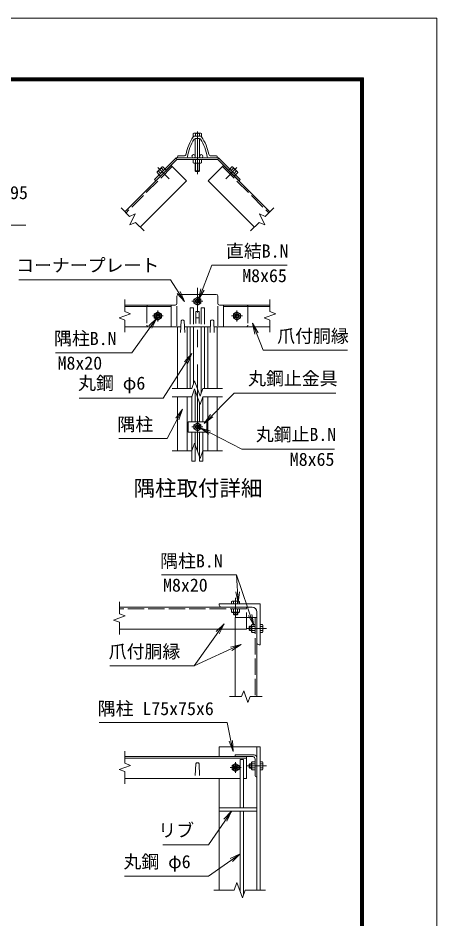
# Model space of a CAD drawing. Units: millimetres, scale not verified. Extents: x -4200 to 4200, y -2970 to 2970.
# Drawn here: x 2664 to 4200, y -336 to 2970 of the extents above; entities that cross this region are included whole.
import ezdxf
from ezdxf.enums import TextEntityAlignment as Align

# ---------------------------------------------------------------- set-up
doc = ezdxf.new("R2010")
doc.units = ezdxf.units.MM
doc.header["$LTSCALE"] = 10
doc.linetypes.add('DASHED', pattern=[7.5, 6, -1.5])
doc.linetypes.add('USER1', pattern=[50.8, 31.75, -6.35, 6.35, -6.35])
for name, color, linetype, lineweight in [('0-0_D-STR1', 1, 'Continuous', 18), ('0-1_D-BMK', 2, 'USER1', 13), ('0-2_D-STR-DIM', 7, 'Continuous', 13), ('0-3_D-STR3', 3, 'Continuous', 13), ('0-6_D-STR-TXT', 7, 'Continuous', 13), ('0-7_0', 7, 'Continuous', 18), ('0-B_D-TTL', 7, 'Continuous', 18)]:
    doc.layers.add(name, color=color, linetype=linetype, lineweight=lineweight)
doc.layers.add('0-8_D-TTL-TXT', color=7, linetype='Continuous')
doc.styles.add('ＭＳ ゴシック', font='')
doc.styles.get('ＭＳ ゴシック').set_extended_font_data('MS Gothic')

# ---------------------------------------------------------------- blocks, each defined once
blk = doc.blocks.new('_Open')
at = {"layer": '0-7_0'}
blk.add_line((-10, 1.667), (0, 0), dxfattribs=at)
blk.add_lwpolyline([(-10, -1.667), (0, 0), (-10, 0)], dxfattribs=at)

msp = doc.modelspace()

# ---------------------------------------------------------------- linework, layer by layer
at = {"layer": '0-0_D-STR1'}
for p, q in [((3310.25, 2536.76), (3332.53, 2536.76)), ((3313.25, 2527.76), (3328.85, 2527.76)), ((3248.39, 2460.76), (3248.39, 2456.76)), ((3248.39, 2460.76), (3248.39, 2456.76)), ((3280.45, 2456.76), (3248.39, 2456.76)), ((3271.9, 2463.76), (3251.39, 2463.76)), ((3362.33, 2456.76), (3394.39, 2456.76)), ((3370.88, 2463.76), (3391.39, 2463.76)), ((3394.39, 2460.76), (3394.39, 2456.76)), ((3225.18, 2429.15), (3055.47, 2259.44)), ((3225.18, 2429.15), (3281.75, 2372.58)), ((3417.6, 2429.15), (3587.31, 2259.44)), ((3281.75, 2372.58), (3112.04, 2202.87)), ((3055.29, 1916.98), (3225.18, 1916.98)), ((3055.29, 1910.98), (3225.18, 1910.98)), ((3225.18, 1916.98), (3225.18, 1836.98)), ((3417.6, 1916.98), (3417.6, 1836.98)), ((3587.49, 1916.98), (3417.6, 1916.98)), ((3587.49, 1910.98), (3417.6, 1910.98)), ((3261.39, 1858.73), (3259.89, 1815.73)), ((3273.39, 1858.73), (3274.89, 1815.73)), ((3369.39, 1858.73), (3367.89, 1815.73)), ((3381.39, 1858.73), (3382.89, 1815.73)), ((3055.29, 1836.98), (3225.18, 1836.98)), ((3248.39, 1610.72), (3248.39, 1836.98)), ((3283.39, 1610.72), (3283.39, 1836.98)), ((3359.39, 1610.72), (3359.39, 1836.98)), ((3394.39, 1610.72), (3394.39, 1836.98)), ((3587.49, 1836.98), (3417.6, 1836.98)), ((3248.39, 1381.76), (3248.39, 1580.72)), ((3283.39, 1381.76), (3283.39, 1580.72)), ((3359.39, 1381.76), (3359.39, 1580.72)), ((3394.39, 1381.76), (3394.39, 1580.72)), ((3501.37, 808.23), (3035.37, 808.23)), ((3401.37, 816.23), (3401.37, 820.23)), ((3551.37, 820.23), (3401.37, 820.23)), ((3522.37, 808.23), (3409.37, 808.23)), ((3551.37, 670.23), (3551.37, 820.23)), ((3459.37, 770.23), (3539.37, 770.23)), ((3459.37, 770.23), (3459.37, 480.23)), ((3539.37, 678.23), (3539.37, 791.23)), ((3539.37, 770.23), (3539.37, 480.23)), ((3459.37, 728.23), (3035.37, 728.23)), ((3551.37, 670.23), (3547.37, 670.23)), ((3401.37, 260.06), (3401.37, 296.06)), ((3401.37, 296.06), (3551.37, 296.06)), ((3529.37, 266.06), (3459.37, 266.06)), ((3459.37, 264.06), (3459.37, 266.06)), ((3539.37, 296.06), (3539.37, -229.94)), ((3551.37, 296.06), (3551.37, -229.94)), ((3501.37, 260.06), (3055.37, 260.06)), ((3501.37, 254.06), (3055.37, 254.06)), ((3315.37, 233.8), (3313.87, 190.8)), ((3327.37, 233.8), (3328.87, 190.8)), ((3524.37, 260.06), (3463.37, 260.06)), ((3501.37, 180.06), (3501.37, 260.06)), ((3533.37, 190.06), (3533.37, 251.06)), ((3539.37, 186.06), (3539.37, 256.06)), ((3478.64, 180.06), (3055.37, 180.06)), ((3401.37, -229.94), (3401.37, 180.06)), ((3501.37, 180.06), (3490.64, 180.06)), ((3537.37, 186.06), (3539.37, 186.06)), ((3401.37, 72.06), (3539.37, 72.06)), ((3401.37, 60.06), (3539.37, 60.06))]:
    msp.add_line(p, q, dxfattribs=at)
at = {"layer": '0-0_D-STR1', "linetype": 'DASHED'}
for p, q in [((3229.42, 2424.9), (3059.71, 2255.2)), ((3413.36, 2424.9), (3583.07, 2255.2)), ((3501.37, 802.23), (3035.37, 802.23)), ((3501.37, 728.23), (3501.37, 808.23)), ((3533.37, 770.23), (3533.37, 480.23)), ((3501.37, 728.23), (3459.37, 728.23))]:
    msp.add_line(p, q, dxfattribs=at)
at = {"layer": '0-0_D-STR1'}
msp.add_lwpolyline([(3417.6, 2429.15), (3361.03, 2372.58), (3530.74, 2202.87)], dxfattribs=at)
for centre, radius, start, end in [((3457.3, 2435.06), 181, 146.67148, 168.8028), ((3451.39, 2435.16), 168, 147.4916, 171.15527), ((3310.25, 2531.76), 5, 90, 146.67148), ((3313.93, 2522.76), 5, 90, 147.4916), ((3328.85, 2522.76), 5, 32.5084, 90), ((3332.53, 2531.76), 5, 33.32852, 90), ((3191.39, 2435.16), 168, 8.84473, 32.5084), ((3185.48, 2435.06), 181, 11.1972, 33.32852), ((3251.39, 2460.76), 3, 90, 180), ((3271.9, 2471.76), 8, 270, 348.8028), ((3280.45, 2461.76), 5, 270, 351.15527), ((3362.33, 2461.76), 5, 188.84473, 270), ((3370.88, 2471.76), 8, 191.1972, 270), ((3391.39, 2460.76), 3, 0, 90), ((3267.39, 1856.23), 6.5, 22.61986, 157.38014), ((3375.39, 1856.23), 6.5, 22.61986, 157.38014), ((3409.37, 816.23), 8, 180, 270), ((3522.37, 791.23), 17, 0, 90), ((3547.37, 678.23), 8, 180, 270), ((3529.37, 256.06), 10, 0, 90), ((3321.37, 231.3), 6.5, 22.61986, 157.38014), ((3463.37, 264.06), 4, 180, 270), ((3524.37, 251.06), 9, 0, 90), ((3537.37, 190.06), 4, 180, 270)]:
    msp.add_arc(centre, radius, start, end, dxfattribs=at)
at = {"layer": '0-1_D-BMK'}
for p, q in [((3321.39, 2553.5), (3321.39, 2397.12)), ((3176.14, 2421.61), (3217.64, 2380.11)), ((3466.64, 2421.61), (3425.14, 2380.11)), ((3321.39, 1381.76), (3321.39, 1979.71)), ((3341.39, 1930.98), (3301.39, 1930.98)), ((3176.39, 1896.98), (3176.39, 1856.98)), ((3466.39, 1896.98), (3466.39, 1856.98)), ((3196.39, 1876.98), (3156.39, 1876.98)), ((3446.39, 1876.98), (3486.39, 1876.98)), ((3341.39, 1469.91), (3301.39, 1469.91)), ((3461.37, 773.23), (3461.37, 843.23)), ((3504.37, 730.23), (3574.37, 730.23)), ((3461.37, 200.06), (3461.37, 240.06)), ((3481.37, 220.06), (3441.37, 220.06)), ((3504.37, 226.06), (3574.37, 226.06)), ((3563.37, 226.06), (3527.37, 226.06))]:
    msp.add_line(p, q, dxfattribs=at)
at = {"layer": '0-2_D-STR-DIM'}
for p, q in [((3041.33, 2273.58), (3072.87, 2242.04)), ((3072.87, 2242.04), (3093.26, 2251.55)), ((3093.26, 2251.55), (3074.25, 2210.76)), ((3601.45, 2273.58), (3569.91, 2242.04)), ((3074.25, 2210.76), (3094.64, 2220.27)), ((3094.64, 2220.27), (3126.18, 2188.73)), ((3548.14, 2220.27), (3516.6, 2188.73)), ((3055.29, 1937.24), (3055.29, 1892.63)), ((3587.49, 1937.24), (3587.49, 1892.63)), ((3608.64, 1884.93), (3566.35, 1869.54)), ((3587.49, 1892.63), (3608.64, 1884.93)), ((3055.29, 1861.85), (3055.29, 1817.24)), ((3566.35, 1869.54), (3587.49, 1861.85)), ((3587.49, 1861.85), (3587.49, 1817.24)), ((3229.39, 1610.72), (3300.87, 1610.72)), ((3300.87, 1580.72), (3311.13, 1608.92)), ((3311.13, 1608.92), (3331.65, 1552.53)), ((3341.91, 1610.72), (3413.39, 1610.72)), ((3229.39, 1580.72), (3300.87, 1580.72)), ((3331.65, 1552.53), (3341.91, 1580.72)), ((3341.91, 1580.72), (3413.39, 1580.72)), ((3300.87, 1381.76), (3311.13, 1409.95)), ((3311.13, 1409.95), (3331.65, 1353.57)), ((3229.39, 1381.76), (3300.87, 1381.76)), ((3331.65, 1353.57), (3341.91, 1381.76)), ((3341.91, 1381.76), (3413.39, 1381.76)), ((3035.37, 828.49), (3035.37, 783.88)), ((3035.37, 753.09), (3035.37, 708.49)), ((3483.72, 480.23), (3491.42, 501.37)), ((3491.42, 501.37), (3506.81, 459.08)), ((3439.11, 480.23), (3483.72, 480.23)), ((3506.81, 459.08), (3514.5, 480.23)), ((3514.5, 480.23), (3559.11, 480.23)), ((3055.37, 280.32), (3055.37, 235.71)), ((3055.37, 204.93), (3055.37, 160.32)), ((3455.85, -229.94), (3381.37, -229.94)), ((3571.37, -229.94), (3496.89, -229.94))]:
    msp.add_line(p, q, dxfattribs=at)
for points in [[(3569.91, 2242.04), (3549.52, 2251.55), (3568.53, 2210.76), (3548.14, 2220.27)], [(3055.29, 1892.63), (3076.43, 1884.93), (3034.14, 1869.54), (3055.29, 1861.85)], [(3300.87, 1610.72), (3311.13, 1638.92), (3331.65, 1582.53), (3341.91, 1610.72)], [(3035.37, 783.88), (3056.52, 776.18), (3014.23, 760.79), (3035.37, 753.09)], [(3055.37, 235.71), (3076.52, 228.01), (3034.23, 212.62), (3055.37, 204.93)], [(3496.89, -229.94), (3486.63, -258.13), (3466.11, -201.75), (3455.85, -229.94)]]:
    msp.add_lwpolyline(points, dxfattribs=at)
at = {"layer": '0-3_D-STR3'}
for p, q in [((3308.79, 2547.36), (3306.38, 2545.97)), ((3306.38, 2536.76), (3306.38, 2545.97)), ((3333.99, 2547.36), (3308.79, 2547.36)), ((3313.88, 2536.76), (3313.88, 2545.97)), ((3328.9, 2536.76), (3328.9, 2545.97)), ((3333.99, 2547.36), (3336.4, 2545.97)), ((3336.4, 2536.76), (3336.4, 2545.97)), ((3336.4, 2536.76), (3306.38, 2536.76)), ((3313.39, 2527.73), (3313.39, 2456.76)), ((3329.39, 2527.73), (3329.39, 2456.76)), ((3243.74, 2456.76), (3164.08, 2377.1)), ((3246.39, 2450.36), (3168.61, 2372.58)), ((3246.39, 2450.36), (3243.74, 2456.76)), ((3243.74, 2456.76), (3399.04, 2456.76)), ((3246.39, 2450.36), (3396.39, 2450.36)), ((3306.38, 2450.36), (3306.38, 2438.81)), ((3306.38, 2450.36), (3336.4, 2450.36)), ((3313.88, 2450.36), (3313.88, 2438.81)), ((3328.9, 2450.36), (3328.9, 2438.81)), ((3336.4, 2450.36), (3336.4, 2438.81)), ((3396.39, 2450.36), (3399.04, 2456.76)), ((3396.39, 2450.36), (3474.17, 2372.58)), ((3399.04, 2456.76), (3478.7, 2377.1)), ((3192.01, 2423.42), (3174.34, 2405.74)), ((3197.67, 2410.7), (3189.51, 2418.86)), ((3194.81, 2424.17), (3192.01, 2423.42)), ((3202.98, 2416), (3194.81, 2424.17)), ((3202.97, 2415.99), (3207.5, 2411.47)), ((3306.38, 2438.81), (3308.89, 2437.36)), ((3308.89, 2437.36), (3333.89, 2437.36)), ((3313.39, 2437.36), (3313.39, 2409.16)), ((3314.89, 2437.36), (3314.89, 2407.66)), ((3327.89, 2437.36), (3327.89, 2407.66)), ((3329.39, 2437.36), (3329.39, 2409.16)), ((3336.4, 2438.81), (3333.89, 2437.36)), ((3439.81, 2415.99), (3435.28, 2411.47)), ((3439.81, 2415.99), (3435.28, 2411.47)), ((3439.8, 2416), (3447.97, 2424.17)), ((3445.11, 2410.7), (3453.27, 2418.86)), ((3447.97, 2424.17), (3450.77, 2423.42)), ((3450.77, 2423.42), (3468.44, 2405.74)), ((3187.06, 2400.08), (3178.89, 2408.25)), ((3181.76, 2394.78), (3186.29, 2390.26)), ((3326.99, 2406.76), (3315.79, 2406.76)), ((3329.39, 2409.16), (3326.99, 2406.76)), ((3455.72, 2400.08), (3463.89, 2408.25)), ((3461.02, 2394.78), (3456.49, 2390.26)), ((3461.02, 2394.78), (3456.49, 2390.26)), ((3461.03, 2394.77), (3469.19, 2402.94)), ((3469.19, 2402.94), (3468.44, 2405.74)), ((3168.61, 2372.58), (3164.08, 2377.1)), ((3474.17, 2372.58), (3478.7, 2377.1)), ((3252.39, 1955.98), (3390.39, 1955.98)), ((3246.39, 1949.98), (3246.39, 1922.98)), ((3396.39, 1949.98), (3396.39, 1922.98)), ((3142.39, 1916.98), (3240.39, 1916.98)), ((3176.39, 1891.99), (3163.39, 1884.48)), ((3163.39, 1884.48), (3163.39, 1869.47)), ((3189.39, 1884.48), (3176.39, 1891.99)), ((3189.39, 1869.47), (3189.39, 1884.48)), ((3246.39, 1840.98), (3246.39, 1912.98)), ((3327.39, 1892.98), (3327.39, 1848.92)), ((3396.39, 1840.98), (3396.39, 1913.17)), ((3402.39, 1916.98), (3500.39, 1916.98)), ((3163.39, 1869.47), (3176.39, 1861.96)), ((3176.39, 1861.96), (3189.39, 1869.47)), ((3327.39, 1870.32), (3315.39, 1870.32)), ((3142.39, 1836.98), (3260.63, 1836.98)), ((3274.15, 1836.98), (3368.63, 1836.98)), ((3295.39, 1836.98), (3295.39, 1610.72)), ((3307.39, 1836.98), (3307.39, 1628.64)), ((3335.39, 1836.98), (3335.39, 1592.81)), ((3347.39, 1836.98), (3347.39, 1610.72)), ((3382.15, 1836.98), (3500.39, 1836.98)), ((3313.39, 1602.7), (3313.39, 1488.91)), ((3301.39, 1582.16), (3301.39, 1488.91)), ((3329.39, 1558.75), (3329.39, 1488.91)), ((3341.39, 1579.29), (3341.39, 1488.91)), ((3286.99, 1488.91), (3355.79, 1488.91)), ((3286.99, 1488.91), (3286.99, 1450.91)), ((3355.79, 1488.91), (3355.79, 1450.91)), ((3286.99, 1450.91), (3355.79, 1450.91)), ((3301.39, 1450.91), (3301.39, 1343.51)), ((3313.39, 1450.91), (3313.39, 1343.51)), ((3329.39, 1450.91), (3329.39, 1343.51)), ((3341.39, 1450.91), (3341.39, 1343.51)), ((3301.39, 1343.51), (3313.39, 1343.51)), ((3329.39, 1343.51), (3341.39, 1343.51)), ((3448.77, 830.83), (3446.36, 829.43)), ((3446.36, 820.23), (3446.36, 829.43)), ((3473.97, 830.83), (3448.77, 830.83)), ((3453.87, 820.23), (3453.87, 829.43)), ((3468.88, 820.23), (3468.88, 829.43)), ((3473.97, 830.83), (3476.38, 829.43)), ((3476.38, 820.23), (3476.38, 829.43)), ((3476.38, 820.23), (3446.36, 820.23)), ((3446.36, 802.23), (3446.36, 790.68)), ((3446.36, 802.23), (3476.38, 802.23)), ((3453.87, 802.23), (3453.87, 790.68)), ((3468.88, 802.23), (3468.88, 790.68)), ((3476.38, 802.23), (3476.38, 790.68)), ((3446.36, 790.68), (3448.87, 789.23)), ((3448.87, 789.23), (3473.87, 789.23)), ((3453.37, 789.23), (3453.37, 782.63)), ((3454.87, 789.23), (3454.87, 781.13)), ((3466.97, 780.23), (3455.77, 780.23)), ((3469.37, 782.63), (3466.97, 780.23)), ((3467.87, 789.23), (3467.87, 781.13)), ((3469.37, 789.23), (3469.37, 782.63)), ((3476.38, 790.68), (3473.87, 789.23)), ((3513.77, 738.23), (3511.37, 735.83)), ((3511.37, 735.83), (3511.37, 724.63)), ((3520.37, 736.73), (3512.27, 736.73)), ((3513.77, 738.23), (3513.77, 722.23)), ((3520.37, 738.23), (3513.77, 738.23)), ((3520.37, 717.73), (3520.37, 742.73)), ((3533.37, 737.73), (3521.82, 737.73)), ((3533.37, 715.21), (3533.37, 745.24)), ((3551.37, 745.24), (3560.58, 745.24)), ((3551.37, 745.24), (3551.37, 715.21)), ((3551.37, 737.73), (3560.58, 737.73)), ((3561.97, 742.83), (3560.58, 745.24)), ((3561.97, 742.83), (3561.97, 717.63)), ((3513.77, 722.23), (3511.37, 724.63)), ((3520.37, 723.73), (3512.27, 723.73)), ((3520.37, 722.23), (3513.77, 722.23)), ((3533.37, 722.72), (3521.82, 722.72)), ((3551.37, 722.72), (3560.58, 722.72)), ((3551.37, 715.21), (3560.58, 715.21)), ((3561.97, 717.63), (3560.58, 715.21)), ((3478.64, 250.06), (3478.64, 72.06)), ((3490.64, 250.06), (3478.64, 250.06)), ((3490.64, 250.06), (3490.64, 72.06)), ((3513.77, 234.06), (3511.37, 231.66)), ((3511.37, 231.66), (3511.37, 220.46)), ((3520.37, 232.56), (3512.27, 232.56)), ((3520.37, 234.06), (3513.77, 234.06)), ((3521.82, 241.07), (3520.37, 238.56)), ((3520.37, 213.56), (3520.37, 238.56)), ((3533.37, 241.07), (3521.82, 241.07)), ((3533.37, 233.56), (3521.82, 233.56)), ((3533.37, 211.04), (3533.37, 241.07)), ((3551.37, 241.07), (3551.37, 211.04)), ((3551.37, 241.07), (3560.58, 241.07)), ((3551.37, 233.56), (3560.58, 233.56)), ((3561.97, 238.66), (3560.58, 241.07)), ((3561.97, 238.66), (3561.97, 213.46)), ((3520.37, 219.56), (3512.27, 219.56)), ((3520.37, 218.06), (3513.77, 218.06)), ((3521.82, 211.04), (3520.37, 213.56)), ((3533.37, 218.55), (3521.82, 218.55)), ((3533.37, 211.04), (3521.82, 211.04)), ((3551.37, 218.55), (3560.58, 218.55)), ((3551.37, 211.04), (3560.58, 211.04)), ((3561.97, 213.46), (3560.58, 211.04)), ((3478.64, 60.06), (3478.64, -236.17)), ((3490.64, 60.06), (3490.64, -247.13))]:
    msp.add_line(p, q, dxfattribs=at)
at = {"layer": '0-3_D-STR3', "linetype": 'DASHED'}
for p, q in [((3136.39, 1910.98), (3136.39, 1842.98)), ((3295.39, 1906.98), (3295.39, 1836.98)), ((3295.39, 1906.98), (3307.39, 1906.98)), ((3307.39, 1906.98), (3307.39, 1836.98)), ((3347.39, 1906.98), (3335.39, 1906.98)), ((3335.39, 1906.98), (3335.39, 1836.98)), ((3347.39, 1906.98), (3347.39, 1836.98)), ((3506.39, 1910.98), (3506.39, 1842.98))]:
    msp.add_line(p, q, dxfattribs=at)
at = {"layer": '0-3_D-STR3'}
for points in [[(3181.75, 2394.77), (3173.59, 2402.94), (3174.34, 2405.74)], [(3329.39, 2409.16), (3313.39, 2409.16), (3315.79, 2406.76)], [(3327.39, 1892.98), (3315.39, 1892.98), (3315.39, 1848.92)], [(3469.37, 782.63), (3453.37, 782.63), (3455.77, 780.23)], [(3533.37, 745.24), (3521.82, 745.24), (3520.37, 742.73)], [(3533.37, 715.21), (3521.82, 715.21), (3520.37, 717.73)], [(3513.77, 234.06), (3513.77, 218.06), (3511.37, 220.46)]]:
    msp.add_lwpolyline(points, dxfattribs=at)
for points in [[(3334.39, 1938.48), (3321.39, 1945.99), (3308.39, 1938.48), (3308.39, 1923.47), (3321.39, 1915.96), (3334.39, 1923.47)], [(3453.39, 1884.48), (3466.39, 1891.99), (3479.39, 1884.48), (3479.39, 1869.47), (3466.39, 1861.96), (3453.39, 1869.47)], [(3334.39, 1477.41), (3321.39, 1484.92), (3308.39, 1477.41), (3308.39, 1462.4), (3321.39, 1454.9), (3334.39, 1462.4)], [(3474.37, 227.56), (3461.37, 235.07), (3448.37, 227.56), (3448.37, 212.55), (3461.37, 205.04), (3474.37, 212.55)]]:
    msp.add_lwpolyline(points, close=True, dxfattribs=at)
for centre, radius in [((3307.39, 2462.76), 6), ((3335.39, 2462.76), 6), ((3321.39, 1930.98), 12.5), ((3321.39, 1930.98), 8), ((3321.39, 1930.98), 5.6), ((3176.39, 1876.98), 12.5), ((3176.39, 1876.98), 8), ((3466.39, 1876.98), 12.5), ((3466.39, 1876.98), 8), ((3176.39, 1876.98), 5.6), ((3466.39, 1876.98), 5.6), ((3321.39, 1469.91), 12.5), ((3321.39, 1469.91), 8), ((3321.39, 1469.91), 5.6), ((3461.37, 220.06), 12.5), ((3461.37, 220.06), 8), ((3461.37, 220.06), 5.6)]:
    msp.add_circle(centre, radius, dxfattribs=at)
for centre, radius, start, end in [((3310.13, 2540.48), 6.64, 55.61585, 124.38415), ((3321.39, 2522.29), 24.84, 72.4121, 107.5879), ((3332.65, 2540.48), 6.64, 55.61585, 124.38415), ((3200.94, 2396.81), 24.84, 117.4121, 152.5879), ((3196.04, 2417.64), 6.64, 100.61585, 169.38416), ((3310.13, 2444.29), 6.64, 235.61585, 304.38416), ((3321.39, 2462.49), 24.84, 252.4121, 287.5879), ((3332.65, 2444.29), 6.64, 235.61586, 304.38414), ((3446.74, 2417.64), 6.64, 10.61584, 79.38415), ((3441.84, 2396.81), 24.84, 27.4121, 62.5879), ((3180.12, 2401.72), 6.64, 100.61586, 169.38414), ((3462.66, 2401.72), 6.64, 10.61586, 79.38414), ((3252.39, 1949.98), 6, 90, 180), ((3390.39, 1949.98), 6, 0, 90), ((3240.39, 1922.98), 6, 270, 0), ((3402.39, 1922.98), 6, 180, 270), ((3450.12, 823.95), 6.64, 55.61585, 124.38415), ((3461.37, 805.76), 24.84, 72.4121, 107.5879), ((3472.63, 823.95), 6.64, 55.61585, 124.38415), ((3450.12, 796.16), 6.64, 235.61585, 304.38416), ((3461.37, 814.35), 24.84, 252.4121, 287.5879), ((3472.63, 796.16), 6.64, 235.61586, 304.38414), ((3527.31, 741.48), 6.64, 145.61586, 214.38414), ((3545.5, 730.23), 24.84, 162.4121, 197.5879), ((3555.1, 741.48), 6.64, 325.61585, 34.38415), ((3536.9, 730.23), 24.84, 342.4121, 17.5879), ((3527.31, 718.97), 6.64, 145.61584, 214.38415), ((3555.1, 718.97), 6.64, 325.61585, 34.38415), ((3527.31, 237.31), 6.64, 145.61586, 214.38414), ((3545.5, 226.06), 24.84, 162.4121, 197.5879), ((3555.1, 237.31), 6.64, 325.61585, 34.38415), ((3536.9, 226.06), 24.84, 342.4121, 17.5879), ((3527.31, 214.8), 6.64, 145.61584, 214.38415), ((3555.1, 214.8), 6.64, 325.61585, 34.38415)]:
    msp.add_arc(centre, radius, start, end, dxfattribs=at)
at = {"layer": '0-3_D-STR3', "linetype": 'DASHED'}
for centre, start, end in [((3142.39, 1910.98), 90, 180), ((3500.39, 1910.98), 0, 90), ((3142.39, 1842.98), 180, 270), ((3500.39, 1842.98), 270, 0)]:
    msp.add_arc(centre, 6, start, end, dxfattribs=at)
at = {"layer": '0-6_D-STR-TXT'}
for p, q in [((3465, 926.98), (3471.04, 826.56)), ((3309.37, 593.15), (3480.06, 670.92))]:
    msp.add_line(p, q, dxfattribs=at)
for points in [[(2692.85, 2210.32), (2221.87, 2210.32), (2329.1, 2110.67)], [(3650.3, 2062.64), (3374.76, 2062.64), (3326.3, 1938.33)], [(2666.91, 2009.99), (3223.16, 2009.99), (3273.04, 1931.26)], [(2800.72, 1742.11), (3080.72, 1742.11), (3171.28, 1867)], [(3871.3, 1750.85), (3562.25, 1750.85), (3524.33, 1848.05)], [(2888.35, 1575.83), (3196.38, 1575.83), (3300.03, 1737.37)], [(3828.62, 1593.78), (3455.87, 1593.78), (3347.07, 1483.85)], [(3033.14, 1427.33), (3210.46, 1427.33), (3265.51, 1532.66)], [(3824.75, 1388.72), (3483.98, 1388.72), (3332.79, 1465.87)], [(3189.96, 926.98), (3465, 926.98), (3527.32, 743.59)], [(3000.33, 593.15), (3309.37, 593.15), (3417.87, 745.82)], [(2960.98, 385.32), (3430.69, 385.32), (3451.73, 280.86)], [(3194.36, -63.11), (3362.04, -63.11), (3445.97, 58.41)], [(3054.57, -178.63), (3362.6, -178.63), (3477.01, -97.44)]]:
    msp.add_lwpolyline(points, dxfattribs=at)
at = {"layer": '0-B_D-TTL', "color": 2}
msp.add_lwpolyline([(-4200, 2970), (4200, 2970), (4200, -2970), (-4200, -2970)], close=True, dxfattribs=at)
at = {"layer": '0-B_D-TTL'}
for points in [[(-3930, 2750), (3930, 2750), (3930, -2750), (-3930, -2750)], [(-3927.5, 2747.5), (3927.5, 2747.5), (3927.5, -2747.5), (-3927.5, -2747.5)], [(-3925, 2745), (3925, 2745), (3925, -2745), (-3925, -2745)], [(-3922.5, 2742.5), (3922.5, 2742.5), (3922.5, -2742.5), (-3922.5, -2742.5)], [(-3920, 2740), (3920, 2740), (3920, -2740), (-3920, -2740)]]:
    msp.add_lwpolyline(points, close=True, dxfattribs=at)

# ---------------------------------------------------------------- block references
at = {"layer": '0-6_D-STR-TXT', "xscale": 4, "yscale": 4}
for p, rotation in [((3274.11, 1929.57), 302.35412), ((3325.57, 1936.46), 248.70495), ((3172.46, 1868.62), 54.05425), ((3523.6, 1849.92), 111.31411), ((3301.11, 1739.05), 57.31217), ((3266.43, 1534.44), 62.40856), ((3345.66, 1482.43), 225.29561), ((3331.01, 1466.78), 152.96577), ((3471.16, 824.57), 273.44298), ((3527.96, 741.7), 288.76793), ((3419.03, 747.45), 54.59875), ((3481.88, 671.75), 24.49506), ((3452.13, 278.9), 281.3911), ((3447.11, 60.06), 55.36729), ((3478.64, -96.28), 35.3607)]:
    msp.add_blockref('_Open', p, dxfattribs=dict(at, rotation=rotation))

# ---------------------------------------------------------------- texts
at = {"layer": '0-6_D-STR-TXT', "style": 'ＭＳ ゴシック'}
for s, p in [('胴縁B.N M8x95', (2274.32, 2291.05)), ('直結B.N', (3426.19, 2076.63)), ('コーナープレート', (2656.76, 2024.22)), ('M8x65', (3485.82, 1986.44)), ('隅柱B.N', (2795.64, 1755.71)), ('爪付胴縁', (3614.19, 1764.84)), ('M8x20', (2808.62, 1665.7)), ('丸鋼 φ6', (2884.03, 1591.97)), ('丸鋼止金具', (3507.55, 1609.03)), ('隅柱', (3028.06, 1440.93)), ('丸鋼止B.N', (3535.67, 1403.84)), ('M8x65', (3660.27, 1312.51)), ('隅柱B.N', (3184.89, 939.57)), ('M8x20', (3195.58, 850.98)), ('爪付胴縁', (2996.27, 607.14)), ('隅柱 L75x75x6', (2955.91, 397.91)), ('リブ', (3178.12, -48.75)), ('丸鋼 φ6', (3050.26, -163.76))]:
    msp.add_text(s, height=48.09, dxfattribs=at).set_placement(p, align=Align.BOTTOM_LEFT)
at = {"layer": '0-8_D-TTL-TXT', "style": 'ＭＳ ゴシック'}
msp.add_text('隅柱取付詳細', height=57.7, dxfattribs=at).set_placement((3087.49, 1198.88), align=Align.BOTTOM_LEFT)

doc.saveas('drawing.dxf')
